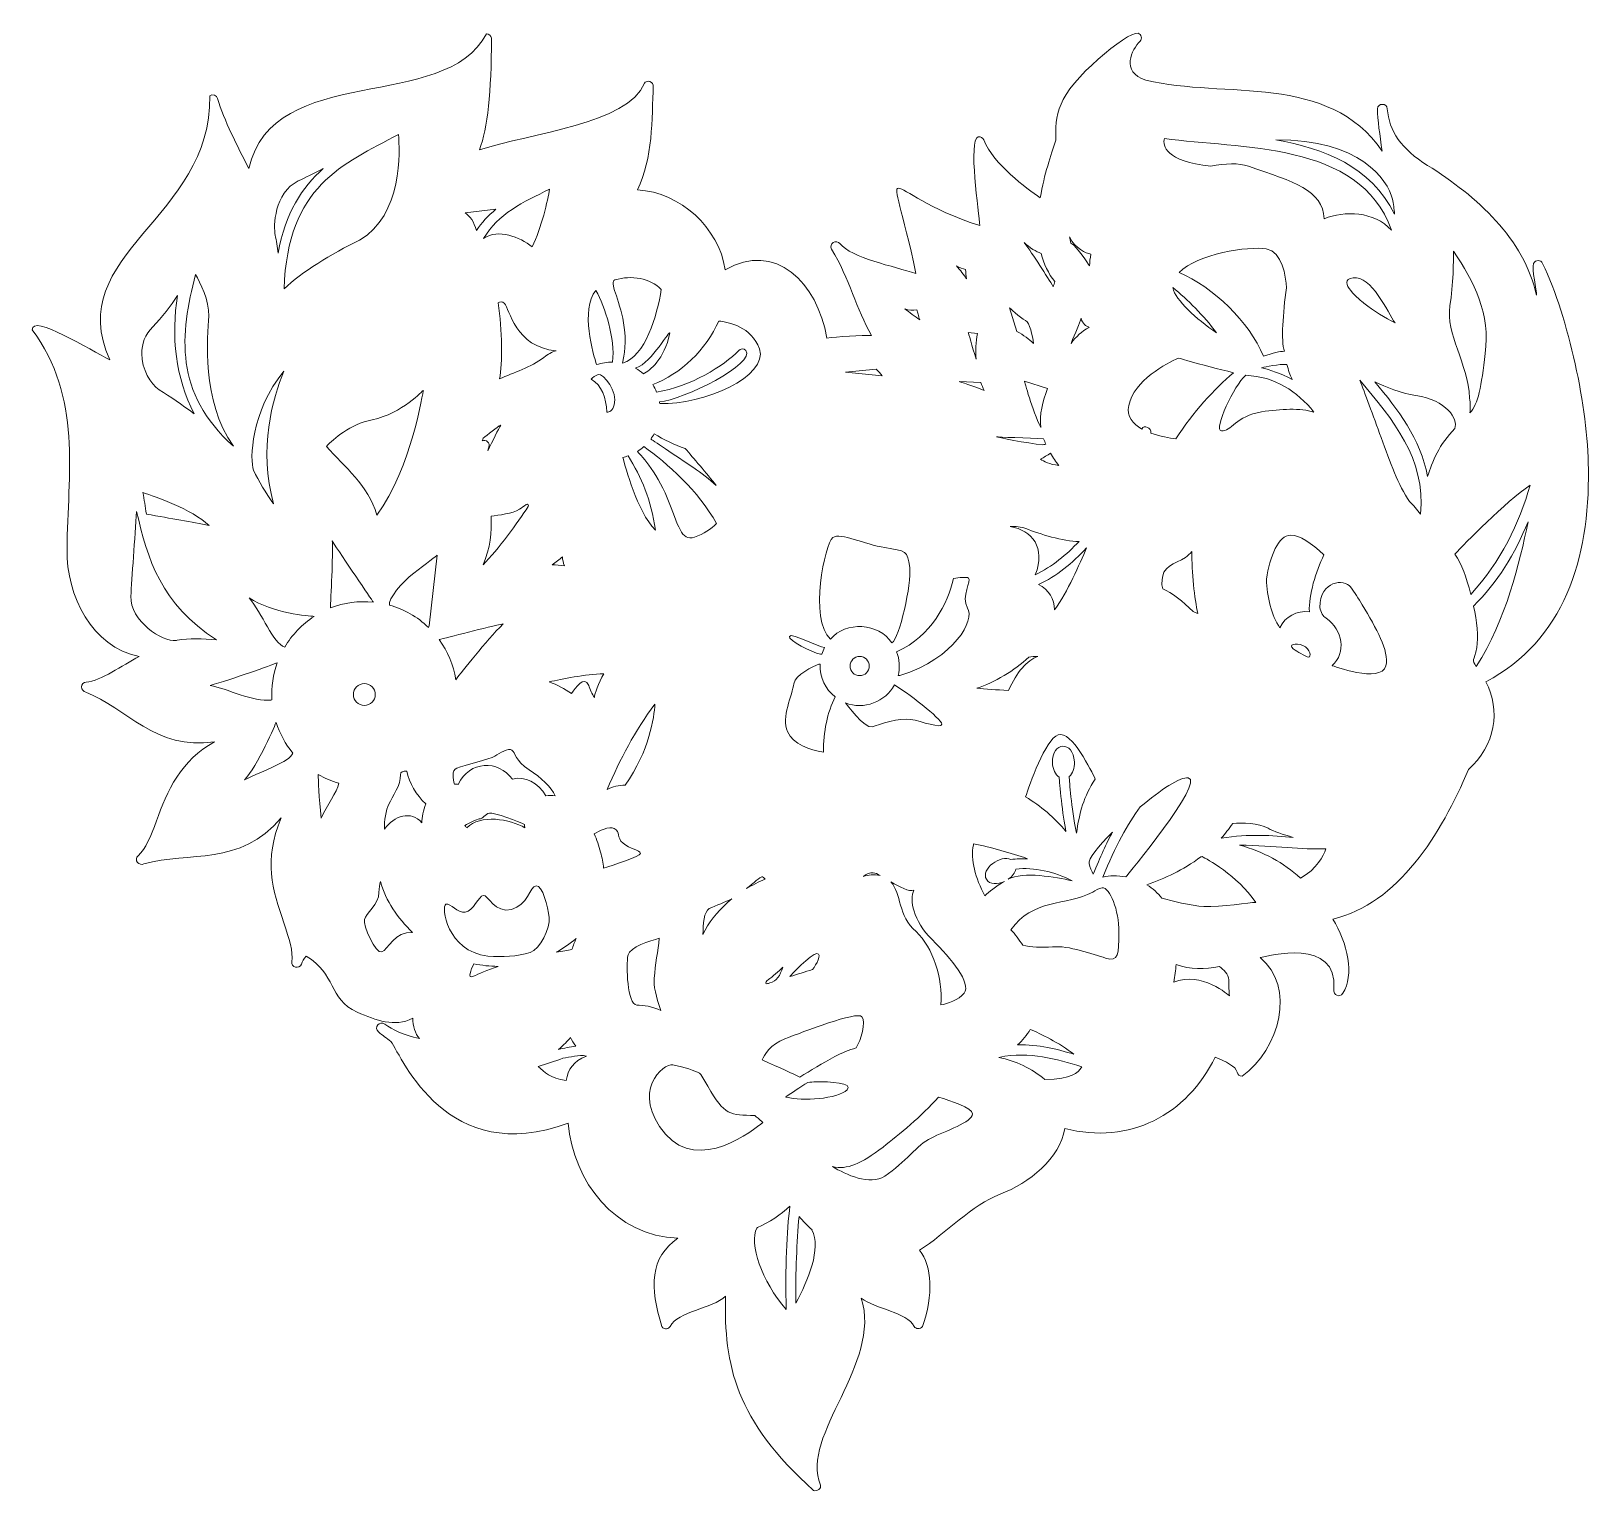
# Model space of a CAD drawing. Header units: inches. Extents: x -7.8 to 80.5, y -132.7 to -44.9.
# Drawn here: x 22.8 to 49.84, y -104.26 to -78.92 of the extents above; entities that cross this region are included whole.
import ezdxf

# ---------------------------------------------------------------- set-up
doc = ezdxf.new("R2010")
doc.units = ezdxf.units.IN
doc.header["$MEASUREMENT"] = 0
doc.layers.add('FloralHeart', color=7, linetype='Continuous')

msp = doc.modelspace()

# ---------------------------------------------------------------- linework, layer by layer
at = {"layer": 'FloralHeart', "lineweight": 0}
for points, knots in [([(49.813, -86.52), (49.806, -85.444), (49.474, -83.906), (49.02, -82.948), (48.992, -82.883), (48.892, -82.883), (48.864, -82.948), (48.824, -83.039), (48.921, -83.424), (48.915, -83.501), (48.697, -82.522), (47.883, -81.785), (47.022, -81.246), (46.573, -80.971), (46.352, -80.645), (46.325, -80.267), (46.322, -80.163), (46.159, -80.16), (46.152, -80.264), (46.158, -80.465), (46.194, -80.718), (46.237, -80.999), (45.302, -79.633), (43.507, -80.095), (42.138, -79.77), (41.686, -79.623), (41.896, -79.231), (42.035, -79.094), (42.078, -79.051), (42.058, -78.97), (42, -78.952), (41.815, -78.918), (40.782, -79.782), (40.668, -80.185), (40.558, -80.401), (40.576, -80.611), (40.575, -80.809), (40.486, -81.076), (40.374, -81.395), (40.303, -81.809), (40.062, -81.646), (39.499, -81.232), (39.325, -80.804), (39.309, -80.765), (39.269, -80.743), (39.228, -80.752), (39.046, -80.799), (39.245, -82.094), (39.253, -82.291), (37.444, -81.71), (37.678, -80.865), (38.146, -83.122), (37.776, -83.002), (37.014, -82.847), (36.828, -82.605), (36.8, -82.567), (36.749, -82.558), (36.71, -82.583), (36.671, -82.608), (36.659, -82.659), (36.683, -82.699), (36.996, -83.217), (37.111, -83.74), (37.377, -84.197), (37.218, -84.189), (36.769, -84.222), (36.601, -84.243), (36.439, -83.282), (35.698, -82.553), (34.838, -83.057), (34.724, -82.327), (34.061, -81.716), (33.318, -81.672), (33.581, -81.117), (33.568, -80.454), (33.588, -79.856), (33.58, -79.813), (33.54, -79.788), (33.501, -79.788), (33.477, -79.788), (33.453, -79.797), (33.437, -79.818), (33.149, -80.531), (31.47, -80.683), (30.574, -80.976), (30.717, -80.598), (30.782, -79.982), (30.78, -79.041), (30.775, -78.998), (30.739, -78.964), (30.694, -78.964), (29.968, -80.35), (26.999, -79.435), (26.57, -81.303), (26.372, -80.901), (26.142, -80.472), (26.03, -80.085), (26.014, -80.028), (25.94, -80.003), (25.894, -80.04), (25.94, -82.161), (23.33, -82.781), (24.159, -84.62), (23.837, -84.465), (22.795, -83.809), (22.814, -84.102), (23.679, -85.258), (23.434, -86.601), (23.417, -87.91), (23.404, -88.719), (23.853, -89.605), (24.669, -89.766), (24.373, -89.924), (24.007, -90.197), (23.749, -90.212), (23.705, -90.216), (23.671, -90.252), (23.669, -90.296), (23.668, -90.34), (23.699, -90.378), (23.743, -90.385), (24.452, -90.666), (24.948, -91.398), (25.974, -91.252), (25.409, -91.549), (25.14, -92.12), (24.972, -92.62), (24.864, -92.9), (24.786, -93.102), (24.65, -93.226), (24.617, -93.256), (24.612, -93.305), (24.639, -93.341), (24.665, -93.377), (24.714, -93.387), (24.752, -93.365), (25.54, -93.144), (26.418, -93.421), (27.133, -92.568), (26.822, -93.318), (26.976, -93.809), (27.181, -94.391), (27.275, -94.676), (27.343, -94.882), (27.317, -95.064), (27.3, -95.163), (27.45, -95.203), (27.484, -95.107), (27.5, -95.064), (27.527, -95.019), (27.568, -94.968), (28.092, -95.278), (27.944, -95.703), (28.453, -95.943), (28.785, -96.078), (29.097, -96.209), (29.415, -96.046), (29.418, -96.176), (29.459, -96.312), (29.532, -96.399), (29.241, -96.337), (29.063, -96.247), (28.93, -96.149), (28.844, -96.077), (28.732, -96.213), (28.821, -96.283), (28.89, -96.34), (28.965, -96.397), (29.034, -96.447), (29.25, -96.75), (30.005, -98.641), (32.115, -97.867), (32.197, -98.878), (32.935, -99.829), (34.017, -99.86), (33.531, -100.2), (33.526, -100.711), (33.737, -101.394), (33.783, -101.466), (33.865, -101.425), (33.882, -101.393), (34.017, -101.13), (34.604, -101.088), (34.844, -100.869), (34.812, -102.071), (35.017, -103.016), (36.37, -104.239), (36.431, -104.263), (36.512, -104.206), (36.488, -104.146), (36.138, -103.273), (37.558, -102.045), (37.199, -100.902), (37.44, -101.093), (37.996, -101.144), (38.116, -101.396), (38.13, -101.416), (38.153, -101.429), (38.177, -101.432), (38.208, -101.436), (38.241, -101.421), (38.259, -101.396), (38.452, -100.837), (38.427, -100.36), (38.209, -100.07), (38.668, -99.777), (39.11, -99.289), (39.608, -99.098), (40.11, -98.91), (40.643, -98.478), (40.729, -97.958), (41.858, -98.25), (42.85, -97.72), (43.338, -96.72), (43.517, -96.792), (43.7, -96.883), (43.719, -96.981), (43.726, -97.021), (43.763, -97.052), (43.804, -97.051), (44.464, -96.585), (44.739, -95.489), (44.118, -94.994), (44.237, -94.966), (45.479, -94.636), (45.396, -95.542), (45.387, -95.645), (45.497, -95.697), (45.554, -95.612), (45.757, -95.306), (45.635, -94.734), (45.379, -94.324), (46.508, -94.068), (47.266, -92.841), (47.732, -91.73), (48.197, -91.315), (48.297, -90.702), (48.037, -90.209), (49.387, -89.488), (49.839, -88.079), (49.813, -86.52)], [0, 0, 0, 0, 1, 1, 1, 2, 2, 2, 3, 3, 3, 4, 4, 4, 5, 5, 5, 6, 6, 6, 7, 7, 7, 8, 8, 8, 9, 9, 9, 10, 10, 10, 11, 11, 11, 12, 12, 12, 13, 13, 13, 14, 14, 14, 15, 15, 15, 16, 16, 16, 17, 17, 17, 18, 18, 18, 19, 19, 19, 20, 20, 20, 21, 21, 21, 22, 22, 22, 23, 23, 23, 24, 24, 24, 25, 25, 25, 26, 26, 26, 27, 27, 27, 28, 28, 28, 29, 29, 29, 30, 30, 30, 31, 31, 31, 32, 32, 32, 33, 33, 33, 34, 34, 34, 35, 35, 35, 36, 36, 36, 37, 37, 37, 38, 38, 38, 39, 39, 39, 40, 40, 40, 41, 41, 41, 42, 42, 42, 43, 43, 43, 44, 44, 44, 45, 45, 45, 46, 46, 46, 47, 47, 47, 48, 48, 48, 49, 49, 49, 50, 50, 50, 51, 51, 51, 52, 52, 52, 53, 53, 53, 54, 54, 54, 55, 55, 55, 56, 56, 56, 57, 57, 57, 58, 58, 58, 59, 59, 59, 60, 60, 60, 61, 61, 61, 62, 62, 62, 63, 63, 63, 64, 64, 64, 65, 65, 65, 66, 66, 66, 67, 67, 67, 68, 68, 68, 69, 69, 69, 70, 70, 70, 71, 71, 71, 72, 72, 72, 73, 73, 73, 74, 74, 74, 75, 75, 75, 76, 76, 76, 77, 77, 77, 78, 78, 78, 79, 79, 79, 80, 80, 80, 80]), ([(27.184, -83.389), (27.241, -81.597), (28.199, -81.232), (29.168, -80.709), (29.191, -80.984), (29.241, -82.116), (28.493, -82.543), (28.007, -82.782), (27.481, -83.098), (27.184, -83.389)], [0, 0, 0, 0, 1, 1, 1, 2, 2, 2, 3, 3, 3, 3]), ([(42.458, -80.778), (43.752, -80.968), (45.845, -80.813), (46.395, -82.368), (46.097, -82.041), (45.581, -82.033), (45.231, -82.172), (45.2, -81.676), (44.715, -81.532), (43.917, -81.263), (43.745, -81.202), (43.512, -81.21), (43.262, -81.26), (42.473, -81.17), (42.422, -80.915), (42.458, -80.778)], [0, 0, 0, 0, 1, 1, 1, 2, 2, 2, 3, 3, 3, 4, 4, 4, 5, 5, 5, 5]), ([(46.415, -81.83), (46.431, -81.914), (46.443, -82.001), (46.452, -82.092), (46.037, -81.267), (45.229, -80.95), (44.389, -80.805), (45.864, -80.791), (46.322, -81.494), (46.415, -81.83)], [0, 0, 0, 0, 1, 1, 1, 2, 2, 2, 3, 3, 3, 3]), ([(27.43, -81.517), (27.539, -81.464), (27.694, -81.387), (27.863, -81.301), (27.497, -81.628), (27.205, -82.073), (27.079, -82.772), (27.066, -82.655), (27.049, -82.552), (27.03, -82.458), (27.03, -82.458), (27.03, -82.458), (27.03, -82.458), (26.996, -82.313), (27.012, -81.719), (27.43, -81.517)], [0, 0, 0, 0, 1, 1, 1, 2, 2, 2, 3, 3, 3, 4, 4, 4, 5, 5, 5, 5]), ([(31.791, -81.661), (31.756, -81.841), (31.651, -82.34), (31.488, -82.661), (31.267, -82.488), (30.907, -82.339), (30.644, -82.515), (30.897, -82.087), (31.327, -81.881), (31.791, -81.661)], [0, 0, 0, 0, 1, 1, 1, 2, 2, 2, 3, 3, 3, 3]), ([(30.858, -82.009), (30.724, -82.118), (30.609, -82.239), (30.521, -82.379), (30.478, -82.224), (30.409, -82.127), (30.323, -82.069), (30.323, -82.069), (30.858, -82.009), (30.858, -82.009)], [0, 0, 0, 0, 1, 1, 1, 2, 2, 2, 3, 3, 3, 3]), ([(40.317, -82.773), (40.366, -82.96), (40.445, -83.124), (40.554, -83.264), (40.546, -83.293), (40.538, -83.323), (40.53, -83.353), (40.424, -83.183), (40.179, -82.794), (40.026, -82.582), (40.113, -82.683), (40.238, -82.743), (40.317, -82.773)], [0, 0, 0, 0, 1, 1, 1, 2, 2, 2, 3, 3, 3, 4, 4, 4, 4]), ([(41.181, -82.789), (41.169, -82.859), (41.162, -82.928), (41.158, -82.992), (41.124, -82.945), (40.964, -82.679), (40.833, -82.594), (40.826, -82.556), (40.819, -82.517), (40.811, -82.489), (40.907, -82.694), (41.098, -82.767), (41.181, -82.789)], [0, 0, 0, 0, 1, 1, 1, 2, 2, 2, 3, 3, 3, 4, 4, 4, 4]), ([(42.712, -83.103), (43.031, -82.783), (43.911, -82.644), (44.225, -82.695), (44.504, -82.741), (44.563, -83.175), (44.575, -83.371), (44.514, -83.819), (44.479, -84.282), (44.539, -84.472), (44.46, -84.475), (44.346, -84.498), (44.175, -84.56), (43.927, -83.954), (43.309, -83.366), (42.712, -83.103)], [0, 0, 0, 0, 1, 1, 1, 2, 2, 2, 3, 3, 3, 4, 4, 4, 5, 5, 5, 5]), ([(47.412, -83.683), (47.47, -83.302), (47.475, -82.902), (47.473, -82.734), (47.834, -83.265), (48.12, -83.837), (48.021, -84.508), (47.958, -85.097), (47.903, -85.379), (47.757, -85.543), (47.768, -85.454), (47.766, -85.37), (47.753, -85.288), (47.72, -84.662), (47.336, -84.183), (47.412, -83.683)], [0, 0, 0, 0, 1, 1, 1, 2, 2, 2, 3, 3, 3, 4, 4, 4, 5, 5, 5, 5]), ([(39.005, -83.052), (39.011, -83.105), (39.016, -83.159), (39.023, -83.213), (38.979, -83.15), (38.918, -83.069), (38.849, -82.992), (38.905, -83.025), (38.962, -83.042), (39.005, -83.052)], [0, 0, 0, 0, 1, 1, 1, 2, 2, 2, 3, 3, 3, 3]), ([(25.646, -83.14), (25.728, -83.28), (25.888, -83.591), (25.876, -83.863), (25.861, -84.214), (25.742, -85.331), (26.303, -86.117), (25.271, -85.196), (25.378, -84.183), (25.646, -83.14)], [0, 0, 0, 0, 1, 1, 1, 2, 2, 2, 3, 3, 3, 3]), ([(32.923, -83.233), (33.21, -83.151), (33.534, -83.198), (33.728, -83.4), (33.655, -83.856), (33.452, -84.559), (33.056, -84.681), (33.057, -84.672), (33.058, -84.664), (33.059, -84.655), (33.082, -84.563), (33.133, -84.308), (33.075, -83.977), (33.002, -83.559), (32.819, -83.27), (32.923, -83.233)], [0, 0, 0, 0, 1, 1, 1, 2, 2, 2, 3, 3, 3, 4, 4, 4, 5, 5, 5, 5]), ([(46.459, -83.981), (46.286, -83.893), (46.097, -83.773), (45.917, -83.637), (45.872, -83.601), (45.42, -83.241), (45.73, -83.196), (46.044, -83.15), (46.339, -83.8), (46.459, -83.981)], [0, 0, 0, 0, 1, 1, 1, 2, 2, 2, 3, 3, 3, 3]), ([(24.905, -84.047), (25.065, -83.887), (25.215, -83.684), (25.335, -83.504), (25.221, -84.202), (25.297, -84.939), (25.624, -85.555), (25.4, -85.393), (25.21, -85.264), (25.017, -85.139), (24.867, -85.044), (24.714, -84.783), (24.714, -84.511), (24.714, -84.35), (24.767, -84.185), (24.905, -84.047)], [0, 0, 0, 0, 1, 1, 1, 2, 2, 2, 3, 3, 3, 4, 4, 4, 5, 5, 5, 5]), ([(32.595, -83.416), (32.754, -83.713), (32.931, -84.245), (32.884, -84.661), (32.788, -84.659), (32.694, -84.674), (32.606, -84.704), (32.551, -84.535), (32.315, -83.751), (32.595, -83.416)], [0, 0, 0, 0, 1, 1, 1, 2, 2, 2, 3, 3, 3, 3]), ([(43.362, -84.155), (43.01, -83.903), (42.649, -83.595), (42.604, -83.366), (42.857, -83.575), (43.14, -83.85), (43.362, -84.155)], [0, 0, 0, 0, 1, 1, 1, 2, 2, 2, 2]), ([(31.691, -84.579), (31.468, -84.751), (31.168, -84.844), (30.92, -84.95), (30.977, -84.684), (30.965, -84.102), (30.899, -83.634), (30.928, -83.613), (30.966, -83.602), (31.007, -83.644), (31.088, -83.724), (31.201, -84.41), (31.902, -84.462), (31.83, -84.487), (31.759, -84.526), (31.691, -84.579)], [0, 0, 0, 0, 1, 1, 1, 2, 2, 2, 3, 3, 3, 4, 4, 4, 5, 5, 5, 5]), ([(38.163, -83.754), (38.171, -83.779), (38.179, -83.805), (38.185, -83.83), (38.194, -83.862), (38.203, -83.894), (38.212, -83.925), (38.133, -83.869), (38.03, -83.794), (37.954, -83.736), (38.016, -83.762), (38.099, -83.761), (38.163, -83.754)], [0, 0, 0, 0, 1, 1, 1, 2, 2, 2, 3, 3, 3, 4, 4, 4, 4]), ([(40.049, -83.939), (40.122, -83.977), (40.166, -84.197), (40.187, -84.338), (40.108, -84.26), (40.014, -84.191), (39.898, -84.132), (39.898, -84.132), (39.77, -83.718), (39.77, -83.718), (39.77, -83.718), (39.941, -83.881), (40.049, -83.939)], [0, 0, 0, 0, 1, 1, 1, 2, 2, 2, 3, 3, 3, 4, 4, 4, 4]), ([(33.874, -84.16), (33.785, -84.616), (33.526, -84.804), (33.417, -84.863), (33.376, -84.828), (33.331, -84.796), (33.284, -84.769), (33.287, -84.766), (33.291, -84.764), (33.294, -84.761), (33.568, -84.67), (33.887, -84.071), (33.874, -84.16)], [0, 0, 0, 0, 1, 1, 1, 2, 2, 2, 3, 3, 3, 4, 4, 4, 4]), ([(34.726, -83.947), (34.888, -83.965), (35.299, -84.047), (35.431, -84.431), (35.596, -84.907), (34.454, -85.411), (33.701, -85.38), (33.699, -85.369), (33.698, -85.359), (33.696, -85.348), (34.101, -85.327), (35.386, -84.677), (35.193, -84.456), (35.158, -84.423), (35.104, -84.425), (35.071, -84.46), (34.822, -84.721), (34.228, -85.092), (33.646, -85.18), (33.628, -85.135), (33.605, -85.091), (33.579, -85.05), (34.061, -84.871), (34.51, -84.442), (34.726, -83.947)], [0, 0, 0, 0, 1, 1, 1, 2, 2, 2, 3, 3, 3, 4, 4, 4, 5, 5, 5, 6, 6, 6, 7, 7, 7, 8, 8, 8, 8]), ([(40.837, -84.335), (40.91, -84.157), (40.989, -83.983), (41.012, -83.899), (41.033, -83.991), (41.096, -84.037), (41.154, -84.059), (41.025, -84.124), (40.923, -84.218), (40.837, -84.335)], [0, 0, 0, 0, 1, 1, 1, 2, 2, 2, 3, 3, 3, 3]), ([(39.213, -84.162), (39.188, -84.314), (39.18, -84.464), (39.19, -84.61), (39.126, -84.393), (39.053, -84.145), (39.053, -84.145), (39.053, -84.145), (39.213, -84.162), (39.213, -84.162)], [0, 0, 0, 0, 1, 1, 1, 2, 2, 2, 3, 3, 3, 3]), ([(41.839, -85.414), (41.926, -84.977), (42.501, -84.681), (42.702, -84.59), (42.749, -84.604), (42.796, -84.618), (42.844, -84.632), (43.111, -84.709), (43.394, -84.78), (43.654, -84.844), (43.325, -85.122), (42.952, -85.534), (42.658, -85.991), (42.548, -85.977), (42.377, -85.948), (42.22, -85.891), (42.237, -85.801), (42.102, -85.742), (42.065, -85.821), (41.91, -85.733), (41.801, -85.604), (41.839, -85.414)], [0, 0, 0, 0, 1, 1, 1, 2, 2, 2, 3, 3, 3, 4, 4, 4, 5, 5, 5, 6, 6, 6, 7, 7, 7, 7]), ([(27.181, -84.818), (26.984, -85.285), (26.737, -86.172), (27.002, -87.118), (26.861, -86.927), (26.744, -86.733), (26.653, -86.534), (26.586, -86.363), (26.604, -85.515), (27.181, -84.818)], [0, 0, 0, 0, 1, 1, 1, 2, 2, 2, 3, 3, 3, 3]), ([(32.785, -85.529), (32.769, -85.282), (32.7, -85.058), (32.51, -84.956), (32.539, -84.919), (32.583, -84.893), (32.633, -84.875), (32.726, -84.849), (32.98, -85.184), (32.913, -85.402), (32.88, -85.508), (32.83, -85.532), (32.785, -85.529)], [0, 0, 0, 0, 1, 1, 1, 2, 2, 2, 3, 3, 3, 4, 4, 4, 4]), ([(37.456, -84.782), (37.457, -84.783), (37.457, -84.784), (37.458, -84.785), (37.497, -84.822), (37.531, -84.86), (37.562, -84.897), (37.562, -84.897), (36.926, -84.832), (36.926, -84.832), (36.926, -84.832), (37.456, -84.782), (37.456, -84.782)], [0, 0, 0, 0, 1, 1, 1, 2, 2, 2, 3, 3, 3, 4, 4, 4, 4]), ([(43.859, -84.898), (43.862, -84.895), (43.866, -84.892), (43.869, -84.889), (44.377, -84.91), (44.761, -85.171), (45.052, -85.526), (44.815, -85.46), (44.484, -85.468), (44.143, -85.524), (43.707, -85.595), (43.607, -85.871), (43.45, -85.855), (43.292, -85.839), (43.685, -85.047), (43.859, -84.898)], [0, 0, 0, 0, 1, 1, 1, 2, 2, 2, 3, 3, 3, 4, 4, 4, 5, 5, 5, 5]), ([(44.583, -84.703), (44.608, -84.797), (44.638, -84.883), (44.674, -84.96), (44.473, -84.854), (44.287, -84.793), (44.143, -84.759), (44.144, -84.758), (44.145, -84.758), (44.146, -84.758), (44.219, -84.74), (44.437, -84.692), (44.583, -84.703)], [0, 0, 0, 0, 1, 1, 1, 2, 2, 2, 3, 3, 3, 4, 4, 4, 4]), ([(29.598, -85.149), (29.598, -85.149), (29.401, -86.488), (28.795, -87.316), (28.634, -86.786), (28.238, -86.487), (27.918, -86.123), (28.041, -85.994), (28.324, -85.74), (28.711, -85.66), (29.237, -85.551), (29.598, -85.149), (29.598, -85.149)], [0, 0, 0, 0, 1, 1, 1, 2, 2, 2, 3, 3, 3, 4, 4, 4, 4]), ([(39.272, -85.013), (39.289, -85.06), (39.308, -85.107), (39.329, -85.153), (39.153, -85.073), (38.899, -84.999), (38.899, -84.999), (38.899, -84.999), (39.272, -85.013), (39.272, -85.013)], [0, 0, 0, 0, 1, 1, 1, 2, 2, 2, 3, 3, 3, 3]), ([(40.315, -85.795), (40.16, -85.49), (40.031, -84.992), (40.031, -84.992), (40.031, -84.992), (40.43, -85.12), (40.43, -85.12), (40.342, -85.341), (40.288, -85.573), (40.315, -85.795)], [0, 0, 0, 0, 1, 1, 1, 2, 2, 2, 3, 3, 3, 3]), ([(46.9, -87.296), (46.84, -87.218), (46.779, -87.146), (46.712, -87.081), (46.513, -86.791), (46.377, -86.404), (46.218, -85.969), (46.077, -85.582), (45.93, -85.186), (45.851, -84.976), (46.422, -85.664), (46.993, -86.324), (46.9, -87.296)], [0, 0, 0, 0, 1, 1, 1, 2, 2, 2, 3, 3, 3, 4, 4, 4, 4]), ([(46.111, -85.003), (46.301, -85.097), (46.556, -85.201), (46.821, -85.241), (47.353, -85.323), (47.558, -85.641), (47.496, -85.813), (47.234, -86.076), (47.096, -86.394), (47.024, -86.647), (46.897, -85.984), (46.513, -85.485), (46.111, -85.003)], [0, 0, 0, 0, 1, 1, 1, 2, 2, 2, 3, 3, 3, 4, 4, 4, 4]), ([(30.619, -86.027), (30.626, -86.012), (30.632, -85.997), (30.639, -85.982), (30.7, -85.932), (30.893, -85.776), (30.942, -85.755), (30.905, -85.817), (30.799, -86.032), (30.718, -86.198), (30.723, -86.176), (30.73, -86.156), (30.737, -86.136), (30.766, -86.066), (30.685, -85.994), (30.619, -86.027)], [0, 0, 0, 0, 1, 1, 1, 2, 2, 2, 3, 3, 3, 4, 4, 4, 5, 5, 5, 5]), ([(33.545, -85.995), (33.567, -85.966), (33.587, -85.935), (33.605, -85.903), (33.772, -86.008), (33.953, -86.094), (34.143, -86.16), (34.277, -86.314), (34.518, -86.591), (34.683, -86.803), (34.562, -86.696), (34.421, -86.58), (34.291, -86.494), (33.982, -86.288), (33.545, -85.995), (33.545, -85.995)], [0, 0, 0, 0, 1, 1, 1, 2, 2, 2, 3, 3, 3, 4, 4, 4, 5, 5, 5, 5]), ([(40.361, -85.989), (40.373, -86.021), (40.387, -86.052), (40.403, -86.083), (40.392, -86.086), (40.372, -86.089), (40.345, -86.093), (40.073, -86.073), (39.546, -85.958), (39.546, -85.958), (39.546, -85.958), (40.124, -85.981), (40.361, -85.989)], [0, 0, 0, 0, 1, 1, 1, 2, 2, 2, 3, 3, 3, 4, 4, 4, 4]), ([(33.313, -86.21), (33.353, -86.185), (33.391, -86.156), (33.427, -86.124), (33.822, -86.408), (34.382, -86.9), (34.686, -87.463), (34.592, -87.556), (34.464, -87.641), (34.304, -87.697), (34.073, -87.777), (34.027, -87.499), (33.832, -87.015), (33.645, -86.552), (33.34, -86.238), (33.313, -86.21)], [0, 0, 0, 0, 1, 1, 1, 2, 2, 2, 3, 3, 3, 4, 4, 4, 5, 5, 5, 5]), ([(40.624, -86.453), (40.468, -86.436), (40.363, -86.383), (40.308, -86.346), (40.366, -86.313), (40.425, -86.278), (40.483, -86.24), (40.528, -86.32), (40.576, -86.39), (40.624, -86.453)], [0, 0, 0, 0, 1, 1, 1, 2, 2, 2, 3, 3, 3, 3]), ([(33.063, -86.313), (33.094, -86.306), (33.124, -86.298), (33.152, -86.287), (33.387, -86.661), (33.553, -87.047), (33.626, -87.579), (33.301, -87.231), (33.106, -86.491), (33.063, -86.313)], [0, 0, 0, 0, 1, 1, 1, 2, 2, 2, 3, 3, 3, 3]), ([(47.773, -88.692), (47.691, -88.365), (47.626, -88.183), (47.496, -87.992), (47.67, -87.81), (48.374, -87.087), (48.802, -86.798), (48.615, -87.455), (48.298, -88.125), (47.773, -88.692)], [0, 0, 0, 0, 1, 1, 1, 2, 2, 2, 3, 3, 3, 3]), ([(25.883, -87.497), (25.586, -87.435), (25.23, -87.376), (24.795, -87.298), (24.775, -87.167), (24.755, -87.043), (24.734, -86.925), (24.958, -86.996), (25.572, -87.208), (25.883, -87.497)], [0, 0, 0, 0, 1, 1, 1, 2, 2, 2, 3, 3, 3, 3]), ([(25.328, -89.488), (25.328, -89.488), (25.328, -89.488), (25.328, -89.488), (25.32, -89.49), (25.313, -89.491), (25.306, -89.492), (25.076, -89.518), (24.502, -89.149), (24.525, -88.724), (24.542, -88.425), (24.593, -87.69), (24.625, -87.25), (24.811, -88.074), (25.045, -88.859), (26.01, -89.479), (25.775, -89.455), (25.537, -89.452), (25.328, -89.488)], [0, 0, 0, 0, 1, 1, 1, 2, 2, 2, 3, 3, 3, 4, 4, 4, 5, 5, 5, 6, 6, 6, 6]), ([(30.776, -87.332), (30.912, -87.319), (31.142, -87.287), (31.266, -87.214), (31.31, -87.188), (31.35, -87.16), (31.384, -87.133), (31.407, -87.115), (31.438, -87.144), (31.421, -87.168), (31.239, -87.437), (30.901, -87.916), (30.635, -88.176), (30.763, -87.878), (30.789, -87.612), (30.776, -87.332)], [0, 0, 0, 0, 1, 1, 1, 2, 2, 2, 3, 3, 3, 4, 4, 4, 5, 5, 5, 5]), ([(36.706, -87.706), (36.847, -87.608), (37.25, -87.825), (37.608, -87.88), (37.967, -87.934), (38.005, -87.934), (38.039, -88.222), (38.074, -88.509), (37.861, -89.453), (37.729, -89.533), (37.503, -89.184), (36.928, -89.149), (36.662, -89.47), (36.291, -89.122), (36.566, -87.804), (36.706, -87.706)], [0, 0, 0, 0, 1, 1, 1, 2, 2, 2, 3, 3, 3, 4, 4, 4, 5, 5, 5, 5]), ([(40.976, -87.772), (40.763, -88.002), (40.514, -88.204), (40.217, -88.352), (40.404, -87.87), (40.162, -87.587), (39.783, -87.511), (39.876, -87.508), (39.969, -87.517), (40.051, -87.549), (40.292, -87.642), (40.701, -87.774), (40.976, -87.772)], [0, 0, 0, 0, 1, 1, 1, 2, 2, 2, 3, 3, 3, 4, 4, 4, 4]), ([(47.869, -89.942), (47.776, -89.809), (47.837, -89.866), (47.876, -89.614), (47.911, -89.428), (47.877, -89.154), (47.821, -88.894), (48.234, -88.487), (48.544, -87.984), (48.767, -87.432), (48.618, -88.146), (48.391, -89.123), (47.869, -89.942)], [0, 0, 0, 0, 1, 1, 1, 2, 2, 2, 3, 3, 3, 4, 4, 4, 4]), ([(27.989, -88.927), (27.988, -88.927), (27.988, -88.923), (27.986, -88.915), (28.001, -88.629), (28.037, -87.897), (28.019, -87.764), (28.182, -88.018), (28.703, -88.782), (28.73, -88.822), (28.73, -88.823), (28.73, -88.824), (28.73, -88.824), (28.479, -88.8), (28.219, -88.836), (27.989, -88.927)], [0, 0, 0, 0, 1, 1, 1, 2, 2, 2, 3, 3, 3, 4, 4, 4, 5, 5, 5, 5]), ([(41.106, -87.885), (40.986, -88.168), (40.777, -88.644), (40.552, -88.956), (40.545, -88.775), (40.456, -88.612), (40.272, -88.518), (40.584, -88.376), (40.862, -88.152), (41.106, -87.885)], [0, 0, 0, 0, 1, 1, 1, 2, 2, 2, 3, 3, 3, 3]), ([(44.973, -88.994), (44.759, -88.969), (44.546, -89.073), (44.462, -89.271), (44.31, -89.056), (44.243, -88.741), (44.227, -88.426), (44.285, -88.039), (44.439, -87.656), (44.646, -87.663), (44.803, -87.668), (45.009, -87.795), (45.226, -88.005), (45.084, -88.299), (44.959, -88.696), (44.973, -88.994)], [0, 0, 0, 0, 1, 1, 1, 2, 2, 2, 3, 3, 3, 4, 4, 4, 5, 5, 5, 5]), ([(29.698, -89.235), (29.695, -89.245), (29.692, -89.255), (29.688, -89.264), (29.495, -89.078), (29.263, -88.946), (29.01, -88.876), (28.989, -88.778), (29.226, -88.475), (29.433, -88.321), (29.639, -88.167), (29.84, -88.01), (29.84, -88.01), (29.84, -88.01), (29.698, -89.235), (29.698, -89.235)], [0, 0, 0, 0, 1, 1, 1, 2, 2, 2, 3, 3, 3, 4, 4, 4, 5, 5, 5, 5]), ([(32.046, -88.198), (31.975, -88.189), (31.904, -88.181), (31.833, -88.176), (31.898, -88.133), (31.958, -88.087), (32.013, -88.038), (32.016, -88.089), (32.026, -88.144), (32.046, -88.198)], [0, 0, 0, 0, 1, 1, 1, 2, 2, 2, 3, 3, 3, 3]), ([(43.037, -89.021), (43.013, -89.012), (42.986, -89.002), (42.956, -88.99), (42.779, -88.809), (42.58, -88.661), (42.429, -88.594), (42.419, -88.565), (42.413, -88.535), (42.413, -88.504), (42.413, -88.162), (42.63, -88.184), (42.825, -88.048), (42.865, -88.021), (42.901, -87.985), (42.934, -87.946), (42.927, -88.3), (42.984, -88.771), (43.037, -89.021)], [0, 0, 0, 0, 1, 1, 1, 2, 2, 2, 3, 3, 3, 4, 4, 4, 5, 5, 5, 6, 6, 6, 6]), ([(38.8, -88.417), (38.896, -88.399), (39.019, -88.383), (39.058, -88.408), (39.123, -88.452), (38.917, -88.723), (39.043, -88.929), (39.168, -89.132), (38.832, -89.794), (37.869, -90.1), (37.858, -90.1), (37.847, -90.101), (37.836, -90.101), (37.872, -89.968), (37.862, -89.812), (37.812, -89.686), (38.428, -89.407), (38.689, -88.851), (38.8, -88.417)], [0, 0, 0, 0, 1, 1, 1, 2, 2, 2, 3, 3, 3, 4, 4, 4, 5, 5, 5, 6, 6, 6, 6]), ([(46.302, -89.932), (46.207, -90.246), (45.367, -89.925), (45.367, -89.925), (45.617, -89.707), (45.555, -89.305), (45.262, -89.103), (45.235, -89.084), (45.213, -89.061), (45.195, -89.036), (45.175, -88.998), (45.161, -88.959), (45.153, -88.919), (45.164, -88.436), (45.573, -88.424), (45.689, -88.561), (45.758, -88.659), (45.824, -88.762), (45.889, -88.871), (46.135, -89.286), (46.359, -89.657), (46.302, -89.932)], [0, 0, 0, 0, 1, 1, 1, 2, 2, 2, 3, 3, 3, 4, 4, 4, 5, 5, 5, 6, 6, 6, 7, 7, 7, 7]), ([(27.194, -89.604), (26.996, -89.545), (26.8, -89.018), (26.576, -88.752), (26.987, -89.02), (27.615, -89.068), (27.704, -89.073), (27.499, -89.206), (27.318, -89.394), (27.194, -89.604)], [0, 0, 0, 0, 1, 1, 1, 2, 2, 2, 3, 3, 3, 3]), ([(29.874, -89.475), (29.988, -89.445), (30.749, -89.25), (30.983, -89.204), (30.682, -89.505), (30.278, -90.021), (30.162, -90.171), (30.123, -89.918), (30.024, -89.681), (29.873, -89.475), (29.873, -89.475), (29.874, -89.475), (29.874, -89.475)], [0, 0, 0, 0, 1, 1, 1, 2, 2, 2, 3, 3, 3, 4, 4, 4, 4]), ([(35.953, -89.419), (35.985, -89.348), (36.466, -89.614), (36.561, -89.614), (36.542, -89.651), (36.526, -89.69), (36.513, -89.73), (36.506, -89.73), (36.498, -89.729), (36.489, -89.728), (36.339, -89.704), (35.922, -89.485), (35.953, -89.419)], [0, 0, 0, 0, 1, 1, 1, 2, 2, 2, 3, 3, 3, 4, 4, 4, 4]), ([(37.004, -89.934), (37.004, -89.843), (37.078, -89.768), (37.17, -89.768), (37.262, -89.768), (37.337, -89.843), (37.337, -89.934), (37.337, -90.026), (37.262, -90.101), (37.17, -90.101), (37.078, -90.101), (37.004, -90.026), (37.004, -89.934)], [0, 0, 0, 0, 1, 1, 1, 2, 2, 2, 3, 3, 3, 4, 4, 4, 4]), ([(39.753, -90.356), (39.54, -90.349), (39.352, -90.334), (39.201, -90.319), (39.512, -90.224), (39.852, -90.011), (40.106, -89.778), (40.152, -89.769), (40.206, -89.764), (40.262, -89.768), (40.07, -89.838), (39.896, -90.036), (39.753, -90.356)], [0, 0, 0, 0, 1, 1, 1, 2, 2, 2, 3, 3, 3, 4, 4, 4, 4]), ([(44.667, -89.609), (44.624, -89.554), (44.794, -89.518), (44.903, -89.602), (45.011, -89.687), (45.001, -89.807), (44.936, -89.775), (44.887, -89.751), (44.837, -89.726), (44.79, -89.699), (44.744, -89.672), (44.701, -89.643), (44.667, -89.609)], [0, 0, 0, 0, 1, 1, 1, 2, 2, 2, 3, 3, 3, 4, 4, 4, 4]), ([(25.902, -90.27), (26.261, -90.172), (26.971, -89.913), (27.064, -89.878), (26.992, -90.078), (26.96, -90.301), (26.973, -90.518), (26.966, -90.52), (26.959, -90.523), (26.952, -90.525), (26.663, -90.564), (26.182, -90.324), (25.902, -90.27)], [0, 0, 0, 0, 1, 1, 1, 2, 2, 2, 3, 3, 3, 4, 4, 4, 4]), ([(36.029, -90.24), (36.047, -90.082), (36.37, -89.94), (36.463, -89.902), (36.47, -89.902), (36.477, -89.902), (36.484, -89.903), (36.473, -90.129), (36.578, -90.341), (36.745, -90.471), (36.608, -90.733), (36.542, -91.076), (36.541, -91.429), (36.31, -91.396), (36.019, -91.291), (35.916, -91.071), (35.803, -90.832), (36.007, -90.426), (36.029, -90.24)], [0, 0, 0, 0, 1, 1, 1, 2, 2, 2, 3, 3, 3, 4, 4, 4, 5, 5, 5, 6, 6, 6, 6]), ([(28.386, -90.429), (28.386, -90.324), (28.471, -90.239), (28.576, -90.239), (28.68, -90.239), (28.765, -90.324), (28.765, -90.429), (28.765, -90.533), (28.68, -90.618), (28.576, -90.618), (28.471, -90.618), (28.386, -90.533), (28.386, -90.429)], [0, 0, 0, 0, 1, 1, 1, 2, 2, 2, 3, 3, 3, 4, 4, 4, 4]), ([(32.173, -90.41), (32.051, -90.329), (31.92, -90.261), (31.784, -90.209), (32.004, -90.159), (32.404, -90.078), (32.731, -90.067), (32.639, -90.232), (32.568, -90.418), (32.569, -90.482), (32.528, -90.419), (32.487, -90.343), (32.472, -90.27), (32.39, -90.083), (32.235, -90.326), (32.173, -90.41)], [0, 0, 0, 0, 1, 1, 1, 2, 2, 2, 3, 3, 3, 4, 4, 4, 5, 5, 5, 5]), ([(37.386, -90.99), (37.266, -91.034), (36.925, -90.575), (36.925, -90.575), (36.925, -90.575), (36.925, -90.575), (36.925, -90.575), (37.235, -90.7), (37.624, -90.552), (37.773, -90.263), (37.959, -90.365), (38.596, -90.855), (38.596, -90.941), (38.596, -91.028), (38.243, -90.893), (38.053, -90.859), (37.863, -90.825), (37.505, -90.947), (37.386, -90.99)], [0, 0, 0, 0, 1, 1, 1, 2, 2, 2, 3, 3, 3, 4, 4, 4, 5, 5, 5, 6, 6, 6, 6]), ([(33.619, -90.596), (33.603, -90.823), (33.522, -91.404), (33.103, -92), (32.991, -92), (32.882, -92.024), (32.789, -92.077), (33.016, -91.549), (33.266, -91.059), (33.619, -90.596)], [0, 0, 0, 0, 1, 1, 1, 2, 2, 2, 3, 3, 3, 3]), ([(26.496, -91.908), (26.721, -91.683), (27.046, -90.911), (27.046, -90.911), (27.108, -91.105), (27.207, -91.288), (27.337, -91.445), (27.268, -91.601), (26.84, -91.741), (26.496, -91.908)], [0, 0, 0, 0, 1, 1, 1, 2, 2, 2, 3, 3, 3, 3]), ([(40.932, -92.833), (40.839, -92.367), (40.811, -91.949), (40.805, -91.852), (40.864, -91.802), (40.901, -91.706), (40.896, -91.597), (40.879, -91.225), (40.501, -91.24), (40.515, -91.613), (40.519, -91.725), (40.567, -91.82), (40.632, -91.864), (40.631, -91.945), (40.693, -92.543), (40.75, -92.803), (40.547, -92.563), (40.313, -92.359), (40.05, -92.206), (40.115, -92.005), (40.391, -91.202), (40.616, -91.127), (40.851, -91.05), (41.2, -91.771), (41.257, -91.895), (41.057, -92.195), (40.982, -92.483), (40.932, -92.833)], [0, 0, 0, 0, 1, 1, 1, 2, 2, 2, 3, 3, 3, 4, 4, 4, 5, 5, 5, 6, 6, 6, 7, 7, 7, 8, 8, 8, 9, 9, 9, 9]), ([(31.146, -91.898), (30.9, -91.559), (30.4, -91.57), (30.206, -91.99), (30.191, -91.984), (30.168, -91.982), (30.139, -91.984), (30.115, -91.898), (30.087, -91.741), (30.18, -91.705), (30.31, -91.654), (30.752, -91.553), (30.839, -91.499), (30.926, -91.445), (31.074, -91.35), (31.136, -91.394), (31.197, -91.437), (31.19, -91.575), (31.436, -91.734), (31.643, -91.868), (31.822, -92.033), (31.884, -92.184), (31.834, -92.177), (31.781, -92.177), (31.725, -92.185), (31.593, -91.96), (31.362, -91.832), (31.146, -91.898)], [0, 0, 0, 0, 1, 1, 1, 2, 2, 2, 3, 3, 3, 4, 4, 4, 5, 5, 5, 6, 6, 6, 7, 7, 7, 8, 8, 8, 9, 9, 9, 9]), ([(27.829, -92.573), (27.782, -92.219), (27.777, -91.903), (27.777, -91.816), (27.89, -91.881), (28.011, -91.932), (28.136, -91.968), (28.097, -92.132), (27.931, -92.34), (27.829, -92.573)], [0, 0, 0, 0, 1, 1, 1, 2, 2, 2, 3, 3, 3, 3]), ([(29.573, -92.654), (29.394, -92.431), (29.085, -92.537), (28.928, -92.762), (28.92, -92.627), (28.948, -92.429), (29, -92.329), (29.066, -92.201), (29.214, -91.991), (29.203, -91.82), (29.2, -91.771), (29.25, -91.757), (29.312, -91.758), (29.356, -91.965), (29.474, -92.168), (29.641, -92.328), (29.595, -92.439), (29.578, -92.56), (29.573, -92.654)], [0, 0, 0, 0, 1, 1, 1, 2, 2, 2, 3, 3, 3, 4, 4, 4, 5, 5, 5, 6, 6, 6, 6]), ([(41.39, -93.597), (41.612, -93.063), (41.813, -92.675), (42.039, -92.377), (42.388, -92.086), (42.736, -91.852), (42.869, -91.875), (43.178, -91.93), (41.788, -93.592), (41.788, -93.592), (41.646, -93.567), (41.501, -93.57), (41.39, -93.597)], [0, 0, 0, 0, 1, 1, 1, 2, 2, 2, 3, 3, 3, 4, 4, 4, 4]), ([(31.363, -92.742), (31.11, -92.592), (30.582, -92.495), (30.355, -92.744), (30.345, -92.729), (30.333, -92.714), (30.321, -92.7), (30.385, -92.664), (30.527, -92.588), (30.571, -92.588), (30.629, -92.588), (30.669, -92.503), (30.745, -92.486), (30.816, -92.47), (31.275, -92.636), (31.353, -92.681), (31.355, -92.702), (31.358, -92.723), (31.363, -92.742)], [0, 0, 0, 0, 1, 1, 1, 2, 2, 2, 3, 3, 3, 4, 4, 4, 5, 5, 5, 6, 6, 6, 6]), ([(32.727, -93.441), (32.718, -93.352), (32.701, -93.26), (32.676, -93.164), (32.647, -93.055), (32.609, -92.948), (32.563, -92.846), (32.646, -92.798), (32.825, -92.705), (32.913, -92.751), (33.028, -92.813), (32.945, -92.906), (33.064, -93.008), (33.184, -93.109), (33.354, -93.127), (33.365, -93.185), (33.374, -93.234), (32.887, -93.391), (32.727, -93.441)], [0, 0, 0, 0, 1, 1, 1, 2, 2, 2, 3, 3, 3, 4, 4, 4, 5, 5, 5, 6, 6, 6, 6]), ([(43.642, -92.667), (43.804, -92.656), (44.094, -92.652), (44.256, -92.749), (44.347, -92.803), (44.518, -92.859), (44.694, -92.907), (44.33, -92.875), (43.934, -92.842), (43.445, -92.92), (43.509, -92.846), (43.575, -92.761), (43.642, -92.667)], [0, 0, 0, 0, 1, 1, 1, 2, 2, 2, 3, 3, 3, 4, 4, 4, 4]), ([(39.143, -93.037), (39.145, -93.031), (39.145, -93.024), (39.146, -93.017), (39.453, -93.078), (39.788, -93.178), (40.084, -93.278), (39.986, -93.275), (39.889, -93.28), (39.795, -93.291), (39.624, -93.199), (39.262, -93.458), (39.371, -93.635), (39.424, -93.733), (39.565, -93.726), (39.685, -93.67), (39.529, -93.761), (39.416, -93.853), (39.344, -93.92), (39.175, -93.613), (39.093, -93.295), (39.143, -93.037)], [0, 0, 0, 0, 1, 1, 1, 2, 2, 2, 3, 3, 3, 4, 4, 4, 5, 5, 5, 6, 6, 6, 7, 7, 7, 7]), ([(41.558, -92.814), (41.454, -93.008), (41.343, -93.246), (41.224, -93.547), (41.194, -93.488), (41.17, -93.427), (41.151, -93.363), (41.127, -93.29), (41.306, -93.066), (41.558, -92.814)], [0, 0, 0, 0, 1, 1, 1, 2, 2, 2, 3, 3, 3, 3]), ([(43.14, -94.106), (42.918, -94.094), (42.582, -94.008), (42.413, -93.961), (42.344, -93.874), (42.258, -93.796), (42.153, -93.728), (42.476, -93.613), (42.766, -93.485), (43.092, -93.244), (43.098, -93.243), (43.104, -93.242), (43.111, -93.241), (43.186, -93.279), (43.716, -93.557), (44.045, -94.036), (43.94, -94.036), (43.448, -94.121), (43.14, -94.106)], [0, 0, 0, 0, 1, 1, 1, 2, 2, 2, 3, 3, 3, 4, 4, 4, 5, 5, 5, 6, 6, 6, 6]), ([(44.816, -93.614), (44.524, -93.348), (44.176, -93.155), (43.76, -93.04), (44.38, -93.059), (44.844, -93.116), (45.256, -93.108), (45.219, -93.222), (45.11, -93.458), (44.816, -93.614)], [0, 0, 0, 0, 1, 1, 1, 2, 2, 2, 3, 3, 3, 3]), ([(37.527, -93.569), (37.415, -93.546), (37.316, -93.559), (37.235, -93.587), (37.284, -93.547), (37.346, -93.513), (37.407, -93.52), (37.436, -93.524), (37.478, -93.542), (37.527, -93.569)], [0, 0, 0, 0, 1, 1, 1, 2, 2, 2, 3, 3, 3, 3]), ([(40.855, -93.66), (40.577, -93.597), (40.005, -93.493), (39.747, -93.634), (39.817, -93.587), (39.871, -93.523), (39.878, -93.456), (40.194, -93.425), (40.555, -93.501), (40.855, -93.66)], [0, 0, 0, 0, 1, 1, 1, 2, 2, 2, 3, 3, 3, 3]), ([(28.879, -94.894), (28.77, -94.932), (28.553, -94.432), (28.576, -94.331), (28.598, -94.23), (28.83, -94.068), (28.83, -93.862), (28.83, -93.784), (28.841, -93.722), (28.855, -93.675), (28.95, -94.006), (29.153, -94.312), (29.413, -94.557), (29.113, -94.526), (28.98, -94.858), (28.879, -94.894)], [0, 0, 0, 0, 1, 1, 1, 2, 2, 2, 3, 3, 3, 4, 4, 4, 5, 5, 5, 5]), ([(31.452, -94.904), (31.227, -94.972), (30.972, -94.991), (30.72, -94.966), (30.005, -94.888), (29.905, -94.094), (29.992, -94.068), (30.079, -94.043), (30.187, -94.224), (30.328, -94.204), (30.47, -94.185), (30.56, -93.924), (30.64, -93.913), (30.719, -93.902), (30.846, -94.231), (31.128, -94.159), (31.411, -94.086), (31.45, -93.761), (31.557, -93.746), (31.664, -93.732), (31.765, -94.115), (31.783, -94.298), (31.801, -94.479), (31.63, -94.85), (31.452, -94.904)], [0, 0, 0, 0, 1, 1, 1, 2, 2, 2, 3, 3, 3, 4, 4, 4, 5, 5, 5, 6, 6, 6, 7, 7, 7, 8, 8, 8, 8]), ([(35.531, -93.631), (35.42, -93.677), (35.311, -93.733), (35.206, -93.796), (35.325, -93.698), (35.451, -93.591), (35.471, -93.591), (35.487, -93.591), (35.51, -93.61), (35.531, -93.631)], [0, 0, 0, 0, 1, 1, 1, 2, 2, 2, 3, 3, 3, 3]), ([(38.149, -94.542), (37.832, -94.275), (37.896, -93.882), (37.713, -93.678), (37.864, -93.768), (38.026, -93.857), (38.108, -93.824), (38.037, -93.992), (38.092, -94.346), (38.428, -94.682), (38.764, -95.019), (39.112, -95.436), (38.982, -95.61), (38.889, -95.733), (38.688, -95.792), (38.578, -95.815), (38.612, -95.342), (38.446, -94.823), (38.149, -94.542)], [0, 0, 0, 0, 1, 1, 1, 2, 2, 2, 3, 3, 3, 4, 4, 4, 5, 5, 5, 6, 6, 6, 6]), ([(41.437, -95.002), (41.218, -94.932), (40.795, -94.78), (40.513, -94.807), (40.332, -94.824), (40.14, -94.815), (39.999, -94.78), (39.938, -94.682), (39.868, -94.59), (39.794, -94.51), (40.166, -93.97), (40.751, -94.098), (41.214, -93.856), (41.262, -93.825), (41.318, -93.8), (41.378, -93.782), (41.512, -93.77), (41.669, -94.172), (41.669, -94.552), (41.669, -94.932), (41.656, -95.073), (41.437, -95.002)], [0, 0, 0, 0, 1, 1, 1, 2, 2, 2, 3, 3, 3, 4, 4, 4, 5, 5, 5, 6, 6, 6, 7, 7, 7, 7]), ([(34.561, -94.144), (34.682, -94.086), (34.837, -94.03), (34.953, -93.973), (34.924, -93.996), (34.897, -94.019), (34.87, -94.044), (34.692, -94.203), (34.545, -94.389), (34.451, -94.595), (34.452, -94.42), (34.47, -94.188), (34.561, -94.144)], [0, 0, 0, 0, 1, 1, 1, 2, 2, 2, 3, 3, 3, 4, 4, 4, 4]), ([(32.177, -94.853), (32.105, -94.865), (32.01, -94.881), (31.906, -94.9), (32.026, -94.834), (32.141, -94.754), (32.252, -94.66), (32.224, -94.723), (32.2, -94.787), (32.177, -94.853)], [0, 0, 0, 0, 1, 1, 1, 2, 2, 2, 3, 3, 3, 3]), ([(33.151, -94.948), (33.181, -94.809), (33.534, -94.7), (33.694, -94.658), (33.667, -94.882), (33.628, -95.107), (33.604, -95.353), (33.591, -95.464), (33.636, -95.676), (33.719, -95.909), (33.591, -95.846), (33.408, -95.816), (33.303, -95.816), (33.141, -95.816), (33.113, -95.127), (33.151, -94.948)], [0, 0, 0, 0, 1, 1, 1, 2, 2, 2, 3, 3, 3, 4, 4, 4, 5, 5, 5, 5]), ([(36.354, -95.2), (36.223, -95.241), (36.09, -95.281), (35.96, -95.324), (35.96, -95.324), (36.326, -94.917), (36.427, -94.924), (36.524, -94.931), (36.418, -95.114), (36.354, -95.2)], [0, 0, 0, 0, 1, 1, 1, 2, 2, 2, 3, 3, 3, 3]), ([(30.47, -95.317), (30.353, -95.373), (30.427, -95.199), (30.474, -95.103), (30.614, -95.129), (30.755, -95.144), (30.895, -95.146), (30.711, -95.211), (30.551, -95.278), (30.47, -95.317)], [0, 0, 0, 0, 1, 1, 1, 2, 2, 2, 3, 3, 3, 3]), ([(35.588, -95.374), (35.651, -95.331), (35.767, -95.225), (35.837, -95.16), (35.791, -95.301), (35.728, -95.406), (35.614, -95.434), (35.598, -95.438), (35.576, -95.443), (35.549, -95.449), (35.539, -95.431), (35.543, -95.405), (35.588, -95.374)], [0, 0, 0, 0, 1, 1, 1, 2, 2, 2, 3, 3, 3, 4, 4, 4, 4]), ([(42.619, -95.42), (42.638, -95.313), (42.652, -95.211), (42.662, -95.113), (42.911, -95.208), (43.155, -95.195), (43.414, -95.149), (43.482, -95.2), (43.574, -95.284), (43.574, -95.377), (43.574, -95.523), (43.585, -95.655), (43.585, -95.655), (43.585, -95.655), (43.103, -95.222), (42.619, -95.42)], [0, 0, 0, 0, 1, 1, 1, 2, 2, 2, 3, 3, 3, 4, 4, 4, 5, 5, 5, 5]), ([(37.208, -96.019), (37.288, -96.116), (37.191, -96.422), (37.11, -96.56), (36.985, -96.596), (36.859, -96.644), (36.74, -96.71), (36.524, -96.829), (36.317, -96.952), (36.131, -97.067), (36.032, -97.02), (35.772, -96.899), (35.479, -96.769), (35.515, -96.687), (35.623, -96.495), (35.871, -96.403), (36.191, -96.283), (37.125, -95.918), (37.208, -96.019)], [0, 0, 0, 0, 1, 1, 1, 2, 2, 2, 3, 3, 3, 4, 4, 4, 5, 5, 5, 6, 6, 6, 6]), ([(39.908, -96.509), (39.998, -96.428), (40.073, -96.338), (40.131, -96.24), (40.3, -96.313), (40.636, -96.47), (40.888, -96.671), (40.591, -96.58), (40.282, -96.497), (39.908, -96.509)], [0, 0, 0, 0, 1, 1, 1, 2, 2, 2, 3, 3, 3, 3]), ([(32.245, -96.528), (32.141, -96.543), (32.042, -96.564), (31.947, -96.587), (32.038, -96.512), (32.106, -96.437), (32.153, -96.377), (32.178, -96.429), (32.209, -96.479), (32.245, -96.528)], [0, 0, 0, 0, 1, 1, 1, 2, 2, 2, 3, 3, 3, 3]), ([(32.078, -97.124), (31.795, -97.084), (31.705, -96.982), (31.593, -96.882), (31.735, -96.84), (31.878, -96.793), (32.022, -96.741), (32.141, -96.726), (32.299, -96.667), (32.428, -96.703), (32.202, -96.787), (32.109, -96.94), (32.078, -97.124)], [0, 0, 0, 0, 1, 1, 1, 2, 2, 2, 3, 3, 3, 4, 4, 4, 4]), ([(40.382, -97.111), (40.161, -96.916), (39.867, -96.783), (39.587, -96.724), (40.135, -96.614), (40.577, -96.756), (41.022, -96.886), (40.953, -97.001), (40.866, -97.093), (40.382, -97.111)], [0, 0, 0, 0, 1, 1, 1, 2, 2, 2, 3, 3, 3, 3]), ([(33.803, -98.058), (33.179, -97.321), (33.766, -96.821), (33.93, -96.853), (34.136, -96.899), (34.305, -96.953), (34.394, -96.996), (34.444, -97.07), (34.491, -97.148), (34.537, -97.225), (34.824, -97.741), (34.922, -97.719), (35.352, -97.734), (35.376, -97.756), (35.426, -97.798), (35.492, -97.853), (35.341, -97.979), (34.377, -98.737), (33.803, -98.058)], [0, 0, 0, 0, 1, 1, 1, 2, 2, 2, 3, 3, 3, 4, 4, 4, 5, 5, 5, 6, 6, 6, 6]), ([(35.902, -97.417), (35.898, -97.414), (35.893, -97.412), (35.889, -97.41), (35.998, -97.333), (36.127, -97.246), (36.271, -97.159), (36.311, -97.156), (36.36, -97.152), (36.415, -97.147), (36.641, -97.147), (37.076, -97.163), (36.951, -97.288), (36.793, -97.446), (36.168, -97.49), (35.902, -97.417)], [0, 0, 0, 0, 1, 1, 1, 2, 2, 2, 3, 3, 3, 4, 4, 4, 5, 5, 5, 5]), ([(38.409, -98.124), (38.162, -98.243), (37.972, -98.542), (37.605, -98.786), (37.349, -98.956), (36.93, -98.757), (36.699, -98.621), (36.958, -98.678), (37.185, -98.574), (37.576, -98.282), (37.852, -98.06), (38.243, -97.748), (38.538, -97.415), (38.745, -97.476), (39.128, -97.602), (39.128, -97.706), (39.128, -97.847), (38.656, -98.004), (38.409, -98.124)], [0, 0, 0, 0, 1, 1, 1, 2, 2, 2, 3, 3, 3, 4, 4, 4, 5, 5, 5, 6, 6, 6, 6]), ([(35.895, -101.1), (35.468, -100.606), (35.248, -99.952), (35.386, -99.688), (35.389, -99.684), (35.392, -99.68), (35.395, -99.675), (35.604, -99.584), (35.799, -99.458), (35.961, -99.305), (35.904, -99.736), (35.879, -100.394), (35.895, -101.1)], [0, 0, 0, 0, 1, 1, 1, 2, 2, 2, 3, 3, 3, 4, 4, 4, 4]), ([(36.062, -100.992), (36.056, -100.446), (36.08, -99.931), (36.118, -99.485), (36.184, -99.559), (36.262, -99.64), (36.345, -99.717), (36.344, -99.717), (36.344, -99.717), (36.343, -99.717), (36.506, -100.047), (36.279, -100.586), (36.062, -100.992)], [0, 0, 0, 0, 1, 1, 1, 2, 2, 2, 3, 3, 3, 4, 4, 4, 4])]:
    msp.add_open_spline(points, degree=3, knots=knots, dxfattribs=at)

doc.saveas('drawing.dxf')
